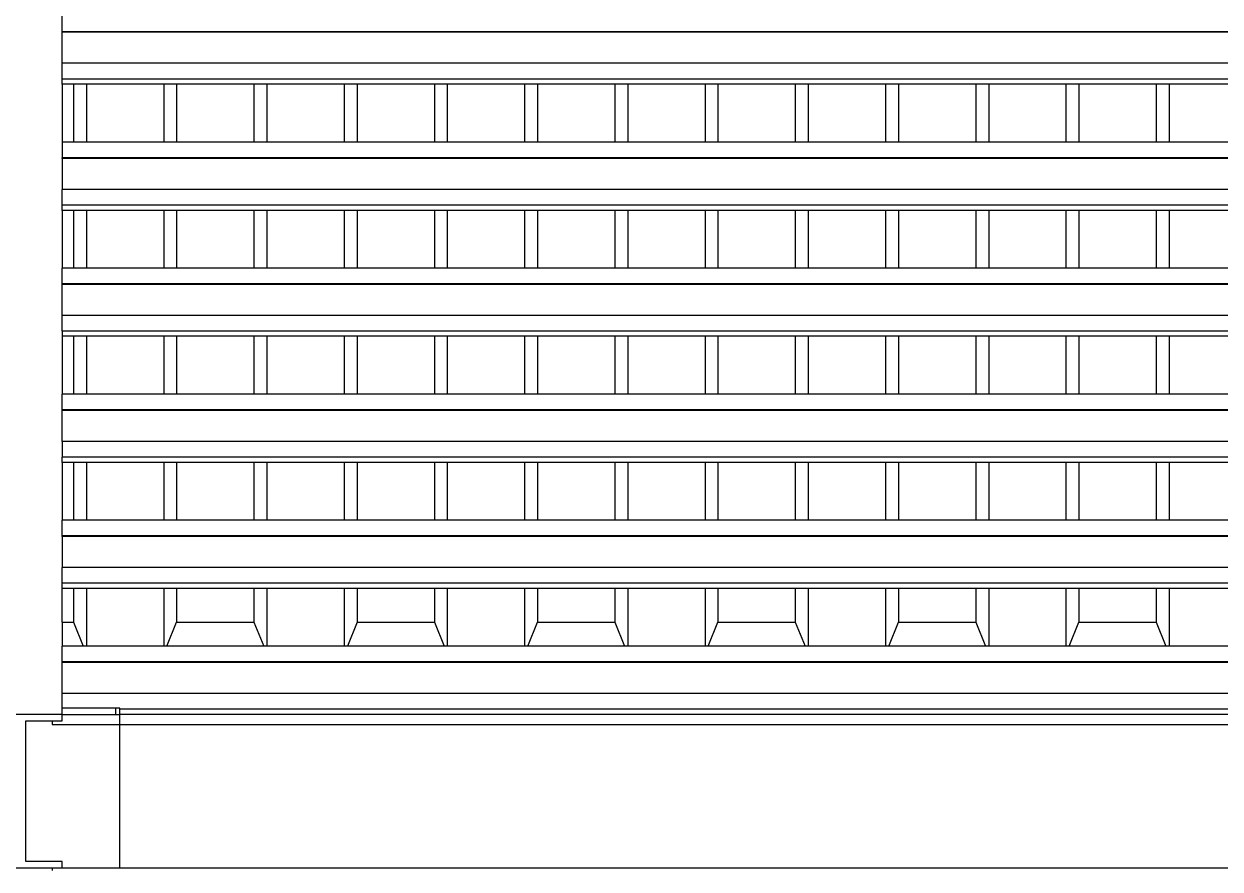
# Model space of a CAD drawing. Extents: x -34 to 34, y -12.8 to 11.9.
# Drawn here: x -11.727 to -9.855, y 9.268 to 10.591 of the extents above; entities that cross this region are included whole.
import ezdxf

# ---------------------------------------------------------------- set-up
doc = ezdxf.new("R2010")
doc.units = 0
doc.layers.get('0').update_dxf_attribs({"linetype": 'CONTINUOUS'})
doc.layers.add('SECTIONCUTEDGES', color=7, linetype='CONTINUOUS')

msp = doc.modelspace()

# ---------------------------------------------------------------- linework, layer by layer
for p, q in [((-11.6672, 10.5783), (-11.6672, 10.603)), ((-8.0432, 10.5783), (-11.6672, 10.5783)), ((-11.6672, 10.5775), (-11.6672, 10.5783)), ((-8.0432, 10.5775), (-11.6672, 10.5775)), ((-11.6672, 10.529), (-11.6672, 10.5775)), ((-8.0432, 10.529), (-11.6672, 10.529)), ((-11.6672, 10.5043), (-11.6672, 10.529)), ((-8.0432, 10.5043), (-11.6672, 10.5043)), ((-11.6672, 10.4961), (-11.6672, 10.5043)), ((-11.6497, 10.4961), (-11.6672, 10.4961)), ((-11.6672, 10.4961), (-11.6672, 10.4057)), ((-11.6497, 10.4961), (-11.6497, 10.4057)), ((-11.6295, 10.4961), (-11.6497, 10.4961)), ((-11.6295, 10.4961), (-11.6295, 10.4057)), ((-11.5085, 10.4961), (-11.6295, 10.4961)), ((-11.5085, 10.4961), (-11.5085, 10.4057)), ((-11.4883, 10.4961), (-11.5085, 10.4961)), ((-11.4883, 10.4961), (-11.4883, 10.4057)), ((-11.3673, 10.4961), (-11.4883, 10.4961)), ((-11.3673, 10.4961), (-11.3673, 10.4057)), ((-11.3471, 10.4961), (-11.3673, 10.4961)), ((-11.3471, 10.4961), (-11.3471, 10.4057)), ((-11.2261, 10.4961), (-11.3471, 10.4961)), ((-11.2261, 10.4961), (-11.2261, 10.4057)), ((-11.2059, 10.4961), (-11.2261, 10.4961)), ((-11.2059, 10.4961), (-11.2059, 10.4057)), ((-11.0849, 10.4961), (-11.2059, 10.4961)), ((-11.0849, 10.4961), (-11.0849, 10.4057)), ((-11.0647, 10.4961), (-11.0849, 10.4961)), ((-11.0647, 10.4961), (-11.0647, 10.4057)), ((-10.9437, 10.4961), (-11.0647, 10.4961)), ((-10.9437, 10.4961), (-10.9437, 10.4057)), ((-10.9235, 10.4961), (-10.9437, 10.4961)), ((-10.9235, 10.4961), (-10.9235, 10.4057)), ((-10.8024, 10.4961), (-10.9235, 10.4961)), ((-10.8024, 10.4961), (-10.8024, 10.4057)), ((-10.7823, 10.4961), (-10.8024, 10.4961)), ((-10.7823, 10.4961), (-10.7823, 10.4057)), ((-10.6612, 10.4961), (-10.7823, 10.4961)), ((-10.6612, 10.4961), (-10.6612, 10.4057)), ((-10.6411, 10.4961), (-10.6612, 10.4961)), ((-10.6411, 10.4961), (-10.6411, 10.4057)), ((-10.52, 10.4961), (-10.6411, 10.4961)), ((-10.52, 10.4961), (-10.52, 10.4057)), ((-10.4999, 10.4961), (-10.52, 10.4961)), ((-10.4999, 10.4961), (-10.4999, 10.4057)), ((-10.3788, 10.4961), (-10.4999, 10.4961)), ((-10.3788, 10.4961), (-10.3788, 10.4057)), ((-10.3587, 10.4961), (-10.3788, 10.4961)), ((-10.3587, 10.4961), (-10.3587, 10.4057)), ((-10.2376, 10.4961), (-10.3587, 10.4961)), ((-10.2376, 10.4961), (-10.2376, 10.4057)), ((-10.2174, 10.4961), (-10.2376, 10.4961)), ((-10.2174, 10.4961), (-10.2174, 10.4057)), ((-10.0964, 10.4961), (-10.2174, 10.4961)), ((-10.0964, 10.4961), (-10.0964, 10.4057)), ((-10.0762, 10.4961), (-10.0964, 10.4961)), ((-10.0762, 10.4961), (-10.0762, 10.4057)), ((-9.9552, 10.4961), (-10.0762, 10.4961)), ((-9.9552, 10.4961), (-9.9552, 10.4057)), ((-9.935, 10.4961), (-9.9552, 10.4961)), ((-9.935, 10.4961), (-9.935, 10.4057)), ((-9.814, 10.4961), (-9.935, 10.4961)), ((-11.6497, 10.4057), (-11.6672, 10.4057)), ((-11.6672, 10.4057), (-11.6672, 10.381)), ((-11.6295, 10.4057), (-11.6497, 10.4057)), ((-11.5085, 10.4057), (-11.6295, 10.4057)), ((-11.4883, 10.4057), (-11.5085, 10.4057)), ((-11.3673, 10.4057), (-11.4883, 10.4057)), ((-11.3471, 10.4057), (-11.3673, 10.4057)), ((-11.2261, 10.4057), (-11.3471, 10.4057)), ((-11.2059, 10.4057), (-11.2261, 10.4057)), ((-11.0849, 10.4057), (-11.2059, 10.4057)), ((-11.0647, 10.4057), (-11.0849, 10.4057)), ((-10.9437, 10.4057), (-11.0647, 10.4057)), ((-10.9235, 10.4057), (-10.9437, 10.4057)), ((-10.8024, 10.4057), (-10.9235, 10.4057)), ((-10.7823, 10.4057), (-10.8024, 10.4057)), ((-10.6612, 10.4057), (-10.7823, 10.4057)), ((-10.6411, 10.4057), (-10.6612, 10.4057)), ((-10.52, 10.4057), (-10.6411, 10.4057)), ((-10.4999, 10.4057), (-10.52, 10.4057)), ((-10.3788, 10.4057), (-10.4999, 10.4057)), ((-10.3587, 10.4057), (-10.3788, 10.4057)), ((-10.2376, 10.4057), (-10.3587, 10.4057)), ((-10.2174, 10.4057), (-10.2376, 10.4057)), ((-10.0964, 10.4057), (-10.2174, 10.4057)), ((-10.0762, 10.4057), (-10.0964, 10.4057)), ((-9.9552, 10.4057), (-10.0762, 10.4057)), ((-9.935, 10.4057), (-9.9552, 10.4057)), ((-9.814, 10.4057), (-9.935, 10.4057)), ((-8.0432, 10.381), (-11.6672, 10.381)), ((-11.6672, 10.3802), (-11.6672, 10.381)), ((-8.0432, 10.3802), (-11.6672, 10.3802)), ((-11.6672, 10.3802), (-11.6672, 10.3317)), ((-8.0432, 10.3317), (-11.6672, 10.3317)), ((-11.6672, 10.3071), (-11.6672, 10.3317)), ((-8.0432, 10.3071), (-11.6672, 10.3071)), ((-11.6672, 10.2988), (-11.6672, 10.3071)), ((-11.6497, 10.2988), (-11.6672, 10.2988)), ((-11.6672, 10.2988), (-11.6672, 10.2084)), ((-11.6497, 10.2988), (-11.6497, 10.2084)), ((-11.6295, 10.2988), (-11.6497, 10.2988)), ((-11.6295, 10.2988), (-11.6295, 10.2084)), ((-11.5085, 10.2988), (-11.6295, 10.2988)), ((-11.5085, 10.2988), (-11.5085, 10.2084)), ((-11.4883, 10.2988), (-11.5085, 10.2988)), ((-11.4883, 10.2988), (-11.4883, 10.2084)), ((-11.3673, 10.2988), (-11.4883, 10.2988)), ((-11.3673, 10.2988), (-11.3673, 10.2084)), ((-11.3471, 10.2988), (-11.3673, 10.2988)), ((-11.3471, 10.2988), (-11.3471, 10.2084)), ((-11.2261, 10.2988), (-11.3471, 10.2988)), ((-11.2261, 10.2988), (-11.2261, 10.2084)), ((-11.2059, 10.2988), (-11.2261, 10.2988)), ((-11.2059, 10.2988), (-11.2059, 10.2084)), ((-11.0849, 10.2988), (-11.2059, 10.2988)), ((-11.0849, 10.2988), (-11.0849, 10.2084)), ((-11.0647, 10.2988), (-11.0849, 10.2988)), ((-11.0647, 10.2988), (-11.0647, 10.2084)), ((-10.9437, 10.2988), (-11.0647, 10.2988)), ((-10.9437, 10.2988), (-10.9437, 10.2084)), ((-10.9235, 10.2988), (-10.9437, 10.2988)), ((-10.9235, 10.2988), (-10.9235, 10.2084)), ((-10.8024, 10.2988), (-10.9235, 10.2988)), ((-10.8024, 10.2988), (-10.8024, 10.2084)), ((-10.7823, 10.2988), (-10.8024, 10.2988)), ((-10.7823, 10.2988), (-10.7823, 10.2084)), ((-10.6612, 10.2988), (-10.7823, 10.2988)), ((-10.6612, 10.2988), (-10.6612, 10.2084)), ((-10.6411, 10.2988), (-10.6612, 10.2988)), ((-10.6411, 10.2988), (-10.6411, 10.2084)), ((-10.52, 10.2988), (-10.6411, 10.2988)), ((-10.52, 10.2988), (-10.52, 10.2084)), ((-10.4999, 10.2988), (-10.52, 10.2988)), ((-10.4999, 10.2988), (-10.4999, 10.2084)), ((-10.3788, 10.2988), (-10.4999, 10.2988)), ((-10.3788, 10.2988), (-10.3788, 10.2084)), ((-10.3587, 10.2988), (-10.3788, 10.2988)), ((-10.3587, 10.2988), (-10.3587, 10.2084)), ((-10.2376, 10.2988), (-10.3587, 10.2988)), ((-10.2376, 10.2988), (-10.2376, 10.2084)), ((-10.2174, 10.2988), (-10.2376, 10.2988)), ((-10.2174, 10.2988), (-10.2174, 10.2084)), ((-10.0964, 10.2988), (-10.2174, 10.2988)), ((-10.0964, 10.2988), (-10.0964, 10.2084)), ((-10.0762, 10.2988), (-10.0964, 10.2988)), ((-10.0762, 10.2988), (-10.0762, 10.2084)), ((-9.9552, 10.2988), (-10.0762, 10.2988)), ((-9.9552, 10.2988), (-9.9552, 10.2084)), ((-9.935, 10.2988), (-9.9552, 10.2988)), ((-9.935, 10.2988), (-9.935, 10.2084)), ((-9.814, 10.2988), (-9.935, 10.2988)), ((-11.6672, 10.1838), (-11.6672, 10.2084)), ((-11.6497, 10.2084), (-11.6672, 10.2084)), ((-11.6295, 10.2084), (-11.6497, 10.2084)), ((-11.5085, 10.2084), (-11.6295, 10.2084)), ((-11.4883, 10.2084), (-11.5085, 10.2084)), ((-11.3673, 10.2084), (-11.4883, 10.2084)), ((-11.3471, 10.2084), (-11.3673, 10.2084)), ((-11.2261, 10.2084), (-11.3471, 10.2084)), ((-11.2059, 10.2084), (-11.2261, 10.2084)), ((-11.0849, 10.2084), (-11.2059, 10.2084)), ((-11.0647, 10.2084), (-11.0849, 10.2084)), ((-10.9437, 10.2084), (-11.0647, 10.2084)), ((-10.9235, 10.2084), (-10.9437, 10.2084)), ((-10.8024, 10.2084), (-10.9235, 10.2084)), ((-10.7823, 10.2084), (-10.8024, 10.2084)), ((-10.6612, 10.2084), (-10.7823, 10.2084)), ((-10.6411, 10.2084), (-10.6612, 10.2084)), ((-10.52, 10.2084), (-10.6411, 10.2084)), ((-10.4999, 10.2084), (-10.52, 10.2084)), ((-10.3788, 10.2084), (-10.4999, 10.2084)), ((-10.3587, 10.2084), (-10.3788, 10.2084)), ((-10.2376, 10.2084), (-10.3587, 10.2084)), ((-10.2174, 10.2084), (-10.2376, 10.2084)), ((-10.0964, 10.2084), (-10.2174, 10.2084)), ((-10.0762, 10.2084), (-10.0964, 10.2084)), ((-9.9552, 10.2084), (-10.0762, 10.2084)), ((-9.935, 10.2084), (-9.9552, 10.2084)), ((-9.814, 10.2084), (-9.935, 10.2084)), ((-8.0432, 10.1838), (-11.6672, 10.1838)), ((-11.6672, 10.1829), (-11.6672, 10.1838)), ((-8.0432, 10.1829), (-11.6672, 10.1829)), ((-11.6672, 10.1344), (-11.6672, 10.1829)), ((-8.0432, 10.1344), (-11.6672, 10.1344)), ((-11.6672, 10.1098), (-11.6672, 10.1344)), ((-8.0432, 10.1098), (-11.6672, 10.1098)), ((-11.6672, 10.1098), (-11.6672, 10.1016)), ((-11.6497, 10.1016), (-11.6672, 10.1016)), ((-11.6672, 10.1016), (-11.6672, 10.0112)), ((-11.6497, 10.1016), (-11.6497, 10.0112)), ((-11.6295, 10.1016), (-11.6497, 10.1016)), ((-11.6295, 10.1016), (-11.6295, 10.0112)), ((-11.5085, 10.1016), (-11.6295, 10.1016)), ((-11.5085, 10.1016), (-11.5085, 10.0112)), ((-11.4883, 10.1016), (-11.5085, 10.1016)), ((-11.4883, 10.1016), (-11.4883, 10.0112)), ((-11.3673, 10.1016), (-11.4883, 10.1016)), ((-11.3673, 10.1016), (-11.3673, 10.0112)), ((-11.3471, 10.1016), (-11.3673, 10.1016)), ((-11.3471, 10.1016), (-11.3471, 10.0112)), ((-11.2261, 10.1016), (-11.3471, 10.1016)), ((-11.2261, 10.1016), (-11.2261, 10.0112)), ((-11.2059, 10.1016), (-11.2261, 10.1016)), ((-11.2059, 10.1016), (-11.2059, 10.0112)), ((-11.0849, 10.1016), (-11.2059, 10.1016)), ((-11.0849, 10.1016), (-11.0849, 10.0112)), ((-11.0647, 10.1016), (-11.0849, 10.1016)), ((-11.0647, 10.1016), (-11.0647, 10.0112)), ((-10.9437, 10.1016), (-11.0647, 10.1016)), ((-10.9437, 10.1016), (-10.9437, 10.0112)), ((-10.9235, 10.1016), (-10.9437, 10.1016)), ((-10.9235, 10.1016), (-10.9235, 10.0112)), ((-10.8024, 10.1016), (-10.9235, 10.1016)), ((-10.8024, 10.1016), (-10.8024, 10.0112)), ((-10.7823, 10.1016), (-10.8024, 10.1016)), ((-10.7823, 10.1016), (-10.7823, 10.0112)), ((-10.6612, 10.1016), (-10.7823, 10.1016)), ((-10.6612, 10.1016), (-10.6612, 10.0112)), ((-10.6411, 10.1016), (-10.6612, 10.1016)), ((-10.6411, 10.1016), (-10.6411, 10.0112)), ((-10.52, 10.1016), (-10.6411, 10.1016)), ((-10.52, 10.1016), (-10.52, 10.0112)), ((-10.4999, 10.1016), (-10.52, 10.1016)), ((-10.4999, 10.1016), (-10.4999, 10.0112)), ((-10.3788, 10.1016), (-10.4999, 10.1016)), ((-10.3788, 10.1016), (-10.3788, 10.0112)), ((-10.3587, 10.1016), (-10.3788, 10.1016)), ((-10.3587, 10.1016), (-10.3587, 10.0112)), ((-10.2376, 10.1016), (-10.3587, 10.1016)), ((-10.2376, 10.1016), (-10.2376, 10.0112)), ((-10.2174, 10.1016), (-10.2376, 10.1016)), ((-10.2174, 10.1016), (-10.2174, 10.0112)), ((-10.0964, 10.1016), (-10.2174, 10.1016)), ((-10.0964, 10.1016), (-10.0964, 10.0112)), ((-10.0762, 10.1016), (-10.0964, 10.1016)), ((-10.0762, 10.1016), (-10.0762, 10.0112)), ((-9.9552, 10.1016), (-10.0762, 10.1016)), ((-9.9552, 10.1016), (-9.9552, 10.0112)), ((-9.935, 10.1016), (-9.9552, 10.1016)), ((-9.935, 10.1016), (-9.935, 10.0112)), ((-9.814, 10.1016), (-9.935, 10.1016)), ((-11.6672, 9.9865), (-11.6672, 10.0112)), ((-11.6497, 10.0112), (-11.6672, 10.0112)), ((-11.6295, 10.0112), (-11.6497, 10.0112)), ((-11.5085, 10.0112), (-11.6295, 10.0112)), ((-11.4883, 10.0112), (-11.5085, 10.0112)), ((-11.3673, 10.0112), (-11.4883, 10.0112)), ((-11.3471, 10.0112), (-11.3673, 10.0112)), ((-11.2261, 10.0112), (-11.3471, 10.0112)), ((-11.2059, 10.0112), (-11.2261, 10.0112)), ((-11.0849, 10.0112), (-11.2059, 10.0112)), ((-11.0647, 10.0112), (-11.0849, 10.0112)), ((-10.9437, 10.0112), (-11.0647, 10.0112)), ((-10.9235, 10.0112), (-10.9437, 10.0112)), ((-10.8024, 10.0112), (-10.9235, 10.0112)), ((-10.7823, 10.0112), (-10.8024, 10.0112)), ((-10.6612, 10.0112), (-10.7823, 10.0112)), ((-10.6411, 10.0112), (-10.6612, 10.0112)), ((-10.52, 10.0112), (-10.6411, 10.0112)), ((-10.4999, 10.0112), (-10.52, 10.0112)), ((-10.3788, 10.0112), (-10.4999, 10.0112)), ((-10.3587, 10.0112), (-10.3788, 10.0112)), ((-10.2376, 10.0112), (-10.3587, 10.0112)), ((-10.2174, 10.0112), (-10.2376, 10.0112)), ((-10.0964, 10.0112), (-10.2174, 10.0112)), ((-10.0762, 10.0112), (-10.0964, 10.0112)), ((-9.9552, 10.0112), (-10.0762, 10.0112)), ((-9.935, 10.0112), (-9.9552, 10.0112)), ((-9.814, 10.0112), (-9.935, 10.0112)), ((-8.0432, 9.9865), (-11.6672, 9.9865)), ((-11.6672, 9.9857), (-11.6672, 9.9865)), ((-8.0432, 9.9857), (-11.6672, 9.9857)), ((-11.6672, 9.9372), (-11.6672, 9.9857)), ((-8.0432, 9.9372), (-11.6672, 9.9372)), ((-11.6672, 9.9372), (-11.6672, 9.9125)), ((-8.0432, 9.9125), (-11.6672, 9.9125)), ((-11.6672, 9.9043), (-11.6672, 9.9125)), ((-11.6497, 9.9043), (-11.6672, 9.9043)), ((-11.6672, 9.9043), (-11.6672, 9.8139)), ((-11.6497, 9.9043), (-11.6497, 9.8139)), ((-11.6295, 9.9043), (-11.6497, 9.9043)), ((-11.6295, 9.9043), (-11.6295, 9.8139)), ((-11.5085, 9.9043), (-11.6295, 9.9043)), ((-11.5085, 9.9043), (-11.5085, 9.8139)), ((-11.4883, 9.9043), (-11.5085, 9.9043)), ((-11.4883, 9.9043), (-11.4883, 9.8139)), ((-11.3673, 9.9043), (-11.4883, 9.9043)), ((-11.3673, 9.9043), (-11.3673, 9.8139)), ((-11.3471, 9.9043), (-11.3673, 9.9043)), ((-11.3471, 9.9043), (-11.3471, 9.8139)), ((-11.2261, 9.9043), (-11.3471, 9.9043)), ((-11.2261, 9.9043), (-11.2261, 9.8139)), ((-11.2059, 9.9043), (-11.2261, 9.9043)), ((-11.2059, 9.9043), (-11.2059, 9.8139)), ((-11.0849, 9.9043), (-11.2059, 9.9043)), ((-11.0849, 9.9043), (-11.0849, 9.8139)), ((-11.0647, 9.9043), (-11.0849, 9.9043)), ((-11.0647, 9.9043), (-11.0647, 9.8139)), ((-10.9437, 9.9043), (-11.0647, 9.9043)), ((-10.9437, 9.9043), (-10.9437, 9.8139)), ((-10.9235, 9.9043), (-10.9437, 9.9043)), ((-10.9235, 9.9043), (-10.9235, 9.8139)), ((-10.8024, 9.9043), (-10.9235, 9.9043)), ((-10.8024, 9.9043), (-10.8024, 9.8139)), ((-10.7823, 9.9043), (-10.8024, 9.9043)), ((-10.7823, 9.9043), (-10.7823, 9.8139)), ((-10.6612, 9.9043), (-10.7823, 9.9043)), ((-10.6612, 9.9043), (-10.6612, 9.8139)), ((-10.6411, 9.9043), (-10.6612, 9.9043)), ((-10.6411, 9.9043), (-10.6411, 9.8139)), ((-10.52, 9.9043), (-10.6411, 9.9043)), ((-10.52, 9.9043), (-10.52, 9.8139)), ((-10.4999, 9.9043), (-10.52, 9.9043)), ((-10.4999, 9.9043), (-10.4999, 9.8139)), ((-10.3788, 9.9043), (-10.4999, 9.9043)), ((-10.3788, 9.9043), (-10.3788, 9.8139)), ((-10.3587, 9.9043), (-10.3788, 9.9043)), ((-10.3587, 9.9043), (-10.3587, 9.8139)), ((-10.2376, 9.9043), (-10.3587, 9.9043)), ((-10.2376, 9.9043), (-10.2376, 9.8139)), ((-10.2174, 9.9043), (-10.2376, 9.9043)), ((-10.2174, 9.9043), (-10.2174, 9.8139)), ((-10.0964, 9.9043), (-10.2174, 9.9043)), ((-10.0964, 9.9043), (-10.0964, 9.8139)), ((-10.0762, 9.9043), (-10.0964, 9.9043)), ((-10.0762, 9.9043), (-10.0762, 9.8139)), ((-9.9552, 9.9043), (-10.0762, 9.9043)), ((-9.9552, 9.9043), (-9.9552, 9.8139)), ((-9.935, 9.9043), (-9.9552, 9.9043)), ((-9.935, 9.9043), (-9.935, 9.8139)), ((-9.814, 9.9043), (-9.935, 9.9043)), ((-11.6672, 9.7892), (-11.6672, 9.8139)), ((-11.6497, 9.8139), (-11.6672, 9.8139)), ((-11.6295, 9.8139), (-11.6497, 9.8139)), ((-11.5085, 9.8139), (-11.6295, 9.8139)), ((-11.4883, 9.8139), (-11.5085, 9.8139)), ((-11.3673, 9.8139), (-11.4883, 9.8139)), ((-11.3471, 9.8139), (-11.3673, 9.8139)), ((-11.2261, 9.8139), (-11.3471, 9.8139)), ((-11.2059, 9.8139), (-11.2261, 9.8139)), ((-11.0849, 9.8139), (-11.2059, 9.8139)), ((-11.0647, 9.8139), (-11.0849, 9.8139)), ((-10.9437, 9.8139), (-11.0647, 9.8139)), ((-10.9235, 9.8139), (-10.9437, 9.8139)), ((-10.8024, 9.8139), (-10.9235, 9.8139)), ((-10.7823, 9.8139), (-10.8024, 9.8139)), ((-10.6612, 9.8139), (-10.7823, 9.8139)), ((-10.6411, 9.8139), (-10.6612, 9.8139)), ((-10.52, 9.8139), (-10.6411, 9.8139)), ((-10.4999, 9.8139), (-10.52, 9.8139)), ((-10.3788, 9.8139), (-10.4999, 9.8139)), ((-10.3587, 9.8139), (-10.3788, 9.8139)), ((-10.2376, 9.8139), (-10.3587, 9.8139)), ((-10.2174, 9.8139), (-10.2376, 9.8139)), ((-10.0964, 9.8139), (-10.2174, 9.8139)), ((-10.0762, 9.8139), (-10.0964, 9.8139)), ((-9.9552, 9.8139), (-10.0762, 9.8139)), ((-9.935, 9.8139), (-9.9552, 9.8139)), ((-9.814, 9.8139), (-9.935, 9.8139)), ((-8.0432, 9.7892), (-11.6672, 9.7892)), ((-11.6672, 9.7884), (-11.6672, 9.7892)), ((-8.0432, 9.7884), (-11.6672, 9.7884)), ((-11.6672, 9.7884), (-11.6672, 9.7399)), ((-8.0432, 9.7399), (-11.6672, 9.7399)), ((-11.6672, 9.7152), (-11.6672, 9.7399)), ((-8.0432, 9.7152), (-11.6672, 9.7152)), ((-11.6672, 9.707), (-11.6672, 9.7152)), ((-11.6672, 9.6539), (-11.6672, 9.707)), ((-11.6497, 9.707), (-11.6672, 9.707)), ((-11.6497, 9.707), (-11.6497, 9.6539)), ((-11.6295, 9.707), (-11.6497, 9.707)), ((-11.6295, 9.707), (-11.6295, 9.6166)), ((-11.5085, 9.707), (-11.6295, 9.707)), ((-11.5085, 9.707), (-11.5085, 9.6166)), ((-11.4883, 9.707), (-11.5085, 9.707)), ((-11.4883, 9.707), (-11.4883, 9.6539)), ((-11.3673, 9.707), (-11.4883, 9.707)), ((-11.3673, 9.707), (-11.3673, 9.6539)), ((-11.3471, 9.707), (-11.3673, 9.707)), ((-11.3471, 9.707), (-11.3471, 9.6166)), ((-11.2261, 9.707), (-11.3471, 9.707)), ((-11.2261, 9.707), (-11.2261, 9.6166)), ((-11.2059, 9.707), (-11.2261, 9.707)), ((-11.2059, 9.707), (-11.2059, 9.6539)), ((-11.0849, 9.707), (-11.2059, 9.707)), ((-11.0849, 9.707), (-11.0849, 9.6539)), ((-11.0647, 9.707), (-11.0849, 9.707)), ((-11.0647, 9.707), (-11.0647, 9.6166)), ((-10.9437, 9.707), (-11.0647, 9.707)), ((-10.9437, 9.707), (-10.9437, 9.6166)), ((-10.9235, 9.707), (-10.9437, 9.707)), ((-10.9235, 9.707), (-10.9235, 9.6539)), ((-10.8024, 9.707), (-10.9235, 9.707)), ((-10.8024, 9.707), (-10.8024, 9.6539)), ((-10.7823, 9.707), (-10.8024, 9.707)), ((-10.7823, 9.707), (-10.7823, 9.6166)), ((-10.6612, 9.707), (-10.7823, 9.707)), ((-10.6612, 9.707), (-10.6612, 9.6166)), ((-10.6411, 9.707), (-10.6612, 9.707)), ((-10.6411, 9.707), (-10.6411, 9.6539)), ((-10.52, 9.707), (-10.6411, 9.707)), ((-10.52, 9.707), (-10.52, 9.6539)), ((-10.4999, 9.707), (-10.52, 9.707)), ((-10.4999, 9.707), (-10.4999, 9.6166)), ((-10.3788, 9.707), (-10.4999, 9.707)), ((-10.3788, 9.707), (-10.3788, 9.6166)), ((-10.3587, 9.707), (-10.3788, 9.707)), ((-10.3587, 9.707), (-10.3587, 9.6539)), ((-10.2376, 9.707), (-10.3587, 9.707)), ((-10.2376, 9.707), (-10.2376, 9.6539)), ((-10.2174, 9.707), (-10.2376, 9.707)), ((-10.2174, 9.707), (-10.2174, 9.6166)), ((-10.0964, 9.707), (-10.2174, 9.707)), ((-10.0964, 9.707), (-10.0964, 9.6166)), ((-10.0762, 9.707), (-10.0964, 9.707)), ((-10.0762, 9.707), (-10.0762, 9.6539)), ((-9.9552, 9.707), (-10.0762, 9.707)), ((-9.9552, 9.707), (-9.9552, 9.6539)), ((-9.935, 9.707), (-9.9552, 9.707)), ((-9.935, 9.707), (-9.935, 9.6166)), ((-9.814, 9.707), (-9.935, 9.707)), ((-11.6672, 9.6539), (-11.6497, 9.6539)), ((-11.6672, 9.6539), (-11.6672, 9.6166)), ((-11.6497, 9.6539), (-11.6344, 9.6166)), ((-11.5036, 9.6166), (-11.4883, 9.6539)), ((-11.4883, 9.6539), (-11.3673, 9.6539)), ((-11.3673, 9.6539), (-11.352, 9.6166)), ((-11.2059, 9.6539), (-11.2211, 9.6166)), ((-11.2059, 9.6539), (-11.0849, 9.6539)), ((-11.0849, 9.6539), (-11.0696, 9.6166)), ((-10.9387, 9.6166), (-10.9235, 9.6539)), ((-10.9235, 9.6539), (-10.8024, 9.6539)), ((-10.8024, 9.6539), (-10.7872, 9.6166)), ((-10.6563, 9.6166), (-10.6411, 9.6539)), ((-10.6411, 9.6539), (-10.52, 9.6539)), ((-10.52, 9.6539), (-10.5048, 9.6166)), ((-10.3739, 9.6166), (-10.3587, 9.6539)), ((-10.3587, 9.6539), (-10.2376, 9.6539)), ((-10.2376, 9.6539), (-10.2224, 9.6166)), ((-10.0915, 9.6166), (-10.0762, 9.6539)), ((-10.0762, 9.6539), (-9.9552, 9.6539)), ((-9.9552, 9.6539), (-9.94, 9.6166)), ((-11.6672, 9.5919), (-11.6672, 9.6166)), ((-11.6344, 9.6166), (-11.6672, 9.6166)), ((-11.6295, 9.6166), (-11.6344, 9.6166)), ((-11.5085, 9.6166), (-11.6295, 9.6166)), ((-11.5036, 9.6166), (-11.5085, 9.6166)), ((-11.352, 9.6166), (-11.5036, 9.6166)), ((-11.3471, 9.6166), (-11.352, 9.6166)), ((-11.2261, 9.6166), (-11.3471, 9.6166)), ((-11.2211, 9.6166), (-11.2261, 9.6166)), ((-11.0696, 9.6166), (-11.2211, 9.6166)), ((-11.0647, 9.6166), (-11.0696, 9.6166)), ((-10.9437, 9.6166), (-11.0647, 9.6166)), ((-10.9387, 9.6166), (-10.9437, 9.6166)), ((-10.7872, 9.6166), (-10.9387, 9.6166)), ((-10.7823, 9.6166), (-10.7872, 9.6166)), ((-10.6612, 9.6166), (-10.7823, 9.6166)), ((-10.6563, 9.6166), (-10.6612, 9.6166)), ((-10.5048, 9.6166), (-10.6563, 9.6166)), ((-10.4999, 9.6166), (-10.5048, 9.6166)), ((-10.3788, 9.6166), (-10.4999, 9.6166)), ((-10.3739, 9.6166), (-10.3788, 9.6166)), ((-10.2224, 9.6166), (-10.3739, 9.6166)), ((-10.2174, 9.6166), (-10.2224, 9.6166)), ((-10.0964, 9.6166), (-10.2174, 9.6166)), ((-10.0915, 9.6166), (-10.0964, 9.6166)), ((-9.94, 9.6166), (-10.0915, 9.6166)), ((-9.935, 9.6166), (-9.94, 9.6166)), ((-9.814, 9.6166), (-9.935, 9.6166)), ((-8.0432, 9.5919), (-11.6672, 9.5919)), ((-11.6672, 9.5911), (-11.6672, 9.5919)), ((-8.0432, 9.5911), (-11.6672, 9.5911)), ((-11.6672, 9.5426), (-11.6672, 9.5911)), ((-8.0432, 9.5426), (-11.6672, 9.5426)), ((-11.6672, 9.5197), (-11.6672, 9.5426)), ((-11.5832, 9.5197), (-11.6672, 9.5197)), ((-11.6672, 9.5097), (-11.6672, 9.5197)), ((-11.5832, 9.5097), (-11.5832, 9.5197)), ((-11.5772, 9.5197), (-11.5832, 9.5197)), ((-11.5772, 9.518), (-11.5772, 9.5197)), ((-8.0432, 9.518), (-11.5772, 9.518)), ((-11.5772, 9.5097), (-11.5772, 9.518)), ((-11.6832, 9.4999), (-11.6832, 9.4937)), ((-11.6832, 9.4937), (-11.5772, 9.4937)), ((-11.6672, 9.5097), (-11.5832, 9.5097)), ((-11.5832, 9.5097), (-11.5772, 9.5097)), ((-8.0432, 9.5097), (-11.5772, 9.5097)), ((-11.5772, 9.4937), (-11.5772, 9.5097)), ((-11.5772, 9.4937), (-7.9863, 9.4937)), ((-11.5772, 9.2697), (-11.5772, 9.4937)), ((-11.6832, 9.2697), (-11.6832, 9.2655)), ((-11.6672, 9.2697), (-11.5772, 9.2697)), ((-11.5772, 9.2697), (-8.0432, 9.2697))]:
    msp.add_line(p, q)
at = {"layer": 'SECTIONCUTEDGES'}
for p, q in [((-11.6672, 9.5097), (-11.7872, 9.5097)), ((-11.7241, 9.2795), (-11.7241, 9.4999)), ((-11.7241, 9.4999), (-11.6832, 9.4999)), ((-11.6832, 9.4999), (-11.6672, 9.4999)), ((-11.6672, 9.4999), (-11.6672, 9.5097)), ((-11.7772, 9.2697), (-11.6832, 9.2697)), ((-11.6672, 9.2795), (-11.7241, 9.2795)), ((-11.6832, 9.2697), (-11.6672, 9.2697)), ((-11.6672, 9.2697), (-11.6672, 9.2795))]:
    msp.add_line(p, q, dxfattribs=at)

doc.saveas('drawing.dxf')
